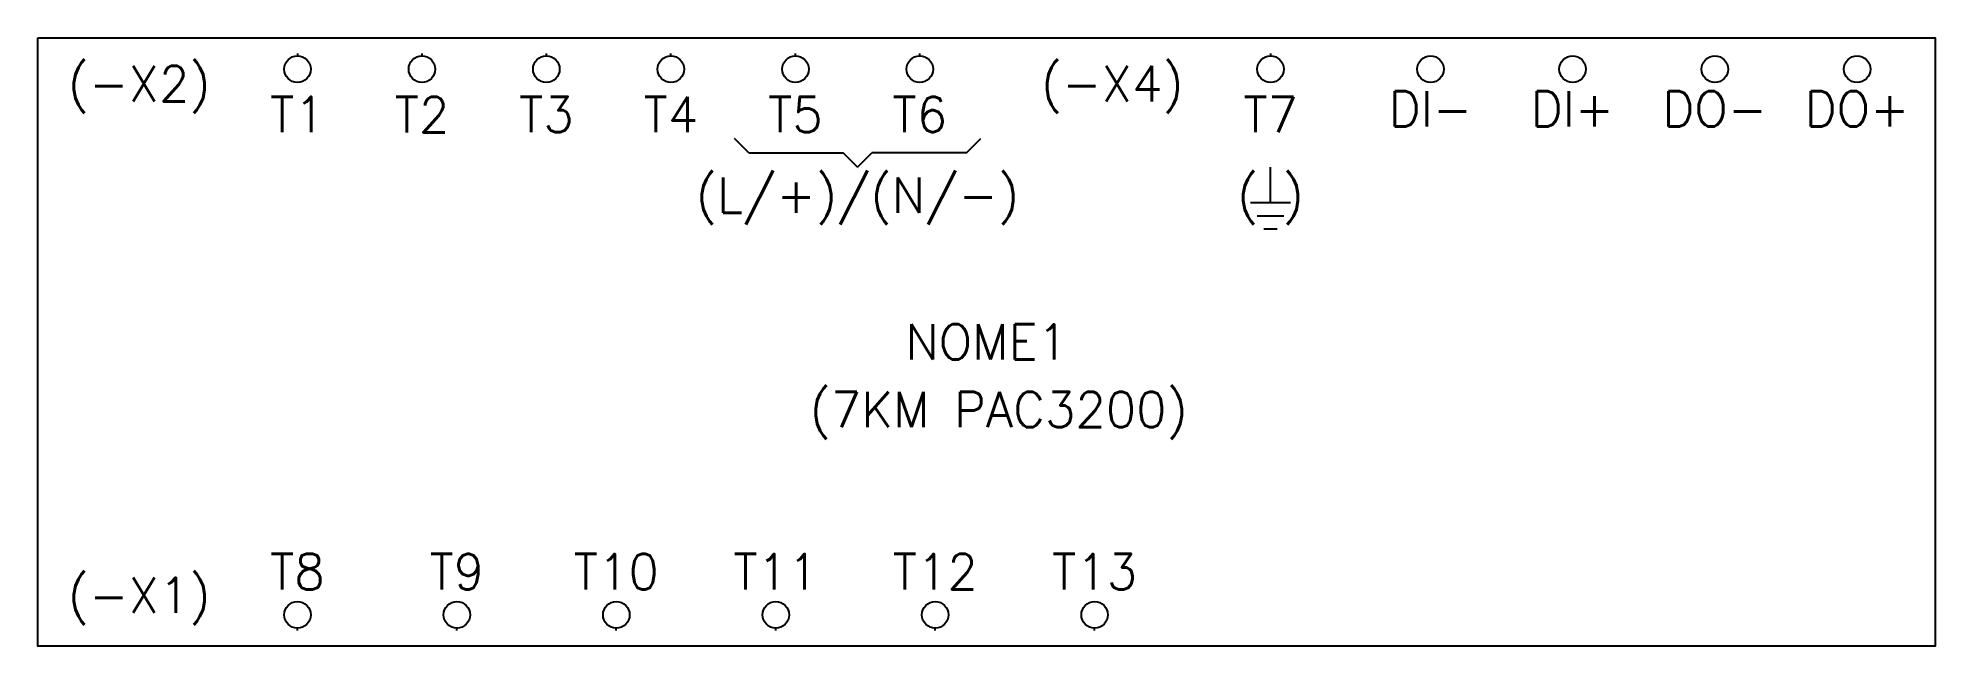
# Model space of a CAD drawing. Header units: millimetres. Extents: x 1759 to 1867, y 2283 to 2317.
import ezdxf
from ezdxf.enums import TextEntityAlignment as Align

# ---------------------------------------------------------------- set-up
doc = ezdxf.new("R2010")
doc.units = ezdxf.units.MM
doc.styles.add('ROMANS', font='romans.shx')

msp = doc.modelspace()

# ---------------------------------------------------------------- linework, layer by layer
for p, q in [((1774.13, 2316.26), (1774.13, 2316.12)), ((1781.16, 2316.26), (1781.16, 2316.12)), ((1788.18, 2316.12), (1788.18, 2316.26)), ((1795.21, 2316.12), (1795.21, 2316.26)), ((1802.24, 2316.12), (1802.24, 2316.26)), ((1809.26, 2316.12), (1809.26, 2316.26)), ((1829.06, 2316.26), (1829.06, 2316.12)), ((1799.61, 2310.65), (1798.8, 2311.46)), ((1811.89, 2310.65), (1812.7, 2311.46)), ((1805.75, 2309.84), (1804.94, 2310.65)), ((1805.75, 2309.84), (1806.56, 2310.65)), ((1829.06, 2307.84), (1829.06, 2309.84)), ((1774.13, 2283.68), (1774.13, 2283.81)), ((1783.13, 2283.68), (1783.13, 2283.81)), ((1792.13, 2283.68), (1792.13, 2283.81)), ((1801.13, 2283.68), (1801.13, 2283.81)), ((1810.13, 2283.68), (1810.13, 2283.81)), ((1819.13, 2283.68), (1819.13, 2283.81))]:
    msp.add_line(p, q)
at = {"linetype": 'Continuous'}
msp.add_line((1827.93, 2307.84), (1830.18, 2307.84), dxfattribs=at)
msp.add_lwpolyline([(1759.48, 2317.13), (1866.57, 2317.13), (1866.57, 2282.8), (1759.48, 2282.8)], close=True)
for points in [[(1799.61, 2310.65), (1804.94, 2310.65)], [(1811.89, 2310.65), (1806.56, 2310.65)]]:
    msp.add_lwpolyline(points)
for points in [[(1828.31, 2307.09), (1829.81, 2307.09)], [(1829.43, 2306.34), (1828.68, 2306.34)]]:
    msp.add_lwpolyline(points, dxfattribs=at)
for centre in [(1774.13, 2315.37), (1781.16, 2315.37), (1788.18, 2315.37), (1795.21, 2315.37), (1802.24, 2315.37), (1809.26, 2315.37), (1829.06, 2315.37), (1838.09, 2315.37), (1846.11, 2315.37), (1854.14, 2315.37), (1862.17, 2315.37), (1774.13, 2284.56), (1783.13, 2284.56), (1792.13, 2284.56), (1801.13, 2284.56), (1810.13, 2284.56), (1819.13, 2284.56)]:
    msp.add_circle(centre, 0.75)

# ---------------------------------------------------------------- texts
at = {"style": 'ROMANS'}
for s, p in [('(-X2)', (1765.2, 2314.55)), ('(-X4)', (1820.13, 2314.55)), ('DI-', (1838.09, 2313.13)), ('DI+', (1846.11, 2313.13)), ('DO-', (1854.14, 2313.13)), ('DO+', (1862.17, 2313.13)), ('(L/+)/(N/-)', (1805.75, 2308.26)), ('( )', (1829.06, 2308.26)), (' (7KM PAC3200)', (1813.03, 2296.15)), ('(-X1)', (1765.2, 2285.67))]:
    msp.add_text(s, height=2, dxfattribs=at).set_placement(p, align=Align.MIDDLE_CENTER)
for tag, p in [('T1', (1774.13, 2312.81)), ('T2', (1781.16, 2312.8)), ('T3', (1788.18, 2312.81)), ('T4', (1795.21, 2312.81)), ('T5', (1802.24, 2312.81)), ('T6', (1809.26, 2312.81)), ('T7', (1829.06, 2312.81)), ('NOME1', (1813.03, 2299.97)), ('T8', (1774.13, 2287)), ('T9', (1783.13, 2287)), ('T10', (1792.13, 2287)), ('T11', (1801.13, 2287)), ('T12', (1810.13, 2287)), ('T13', (1819.13, 2287))]:
    msp.add_attdef(tag, text='', height=2, dxfattribs=at).set_placement(p, align=Align.MIDDLE_CENTER)

doc.saveas('drawing.dxf')
